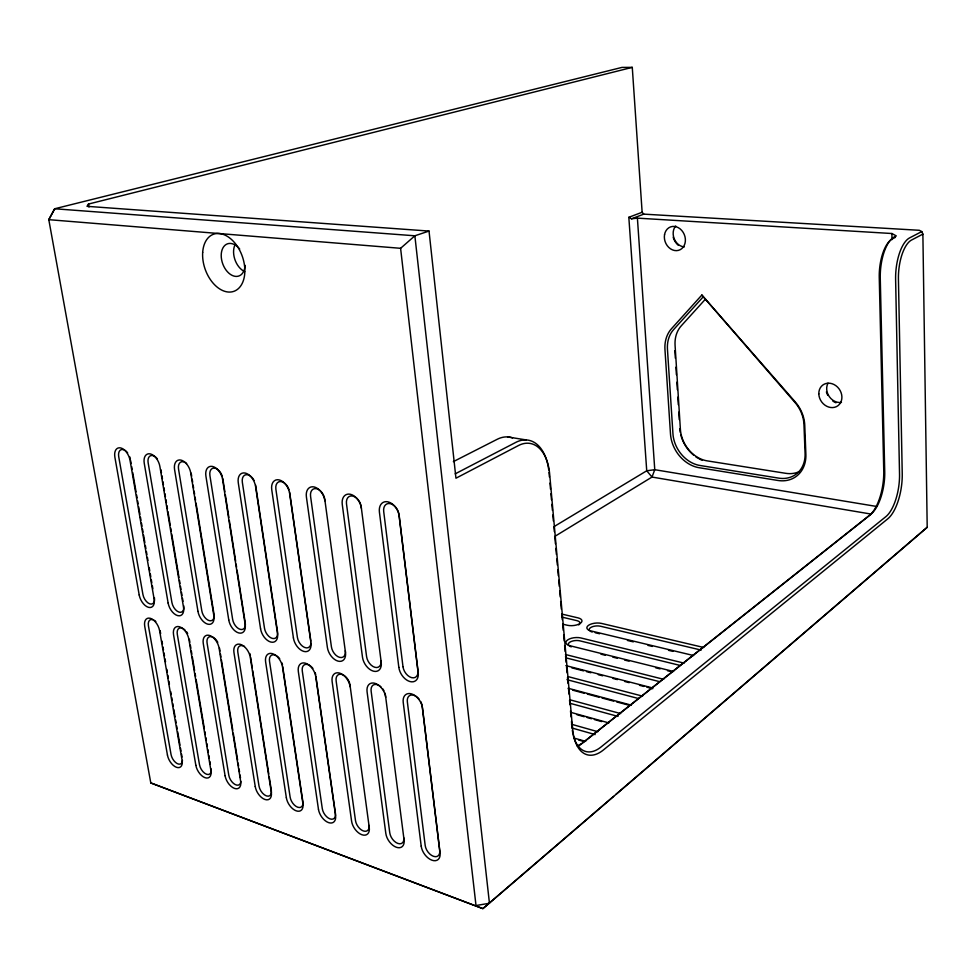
<?xml version="1.0" encoding="UTF-8"?>
<svg xmlns="http://www.w3.org/2000/svg" width="976" height="976" viewBox="0 0 976 976"><rect width="100%" height="100%" fill="white"/><g stroke="black" fill="none" stroke-linecap="round" stroke-linejoin="round"><path stroke-width="1.46" d="M643.782 214.134L642.135 212.268L632.277 67.368L88.474 204.057L86.986 206.326L429.025 231.068L455.951 478.216L518.402 445.568A46.189 27.145 -79.5 0 1 549.634 473.811L572.668 729.377A47.97 24.9 -75.7 0 0 603.4 749.971L887.782 518.817A35.99 14.677 -81.4 0 0 902.239 473.677L898.432 279.087A32.257 13.127 -84.4 0 1 911.523 240.047L922.881 234.118L921.783 231.568L919.319 230.287L643.782 214.134L631.484 218.807L628.825 217.294L646.734 470.786L652.005 477.057L871.007 514.059A33.733 14.054 -81.4 0 0 884.732 471.811L880.267 278.233A34.099 14.164 -84.5 0 1 894.284 236.973L896.322 235.936L891.905 233.52L637.401 218.136L631.484 218.807M701.842 295.045L671.488 328.729A32.196 26.193 62.3 0 0 664.961 349.542L670.5 434.052A31.72 25.278 58.5 0 0 699.109 467.711L777.97 480.473A32.855 26.877 55.1 0 0 805.883 454.328L804.761 425.28A32.989 27.23 56.3 0 0 795.172 401.844L701.842 295.045L794.928 402.405A31.086 25.681 56.3 0 1 803.956 424.475L805.078 453.474A30.964 25.352 55.1 0 1 778.775 478.142L699.926 465.467A29.89 23.839 58.5 0 1 672.94 433.734L667.45 349.237A30.341 24.705 62.3 0 1 673.611 329.607L702.94 297.131M705.477 299.095L681.248 325.85A30.134 24.632 62.3 0 0 675.075 345.37L680.394 429.379A29.695 23.778 58.4 0 0 707.246 460.879L785.79 473.323A30.756 25.278 55 0 0 799.222 471.64M922.881 234.118L927.2 527.296L482.876 908.632L150.792 782.935L48.8 219.673L400.599 248.307L414.861 235.789L429.025 231.068M613.599 796.392L482.876 908.632L150.792 782.935M615.905 794.403L927.2 527.296M871.019 514.12L583.709 742.004A44.872 23.741 -75.6 0 1 577.084 745.847M582.965 742.76L869.226 515.67A35.734 14.921 -81.4 0 0 883.756 470.883L879.254 277.599A32.025 13.335 -84.5 0 1 892.43 238.852L895.334 237.375M554.612 536.519L652.005 477.057L654.762 469.7L637.401 218.136M554.234 526.503L646.734 470.786L654.762 469.7L876.631 506.459M455.194 473.848L515.779 442.396A49.081 28.902 -79.5 0 1 547.878 464.905M921.783 231.568L909.571 237.912A34.294 13.993 -84.4 0 0 895.614 279.429L899.53 474.055A33.928 13.871 -81.4 0 1 885.879 516.633L601.021 746.994A45.213 23.522 -75.7 0 1 573.339 735.453M453.352 461.636L497.126 439.334A48.678 29.121 -79.4 0 1 512.546 437.895M628.825 217.294L642.135 212.268M632.277 67.368L621.956 67.405L54.693 208.766L48.8 219.673L54.693 208.766L414.861 235.789L489.452 903.264L476.007 905.533L400.599 248.307M507.569 436.919L526.162 439.92M561.798 614.063L578.048 617.881A9.296 4.038 -5.1 0 1 580.269 623.383A9.296 4.038 -5.1 0 1 567.324 625.262L562.945 624.213M703.708 647.478L601.484 623.408A9.394 4.124 -4.7 0 0 588.491 625.335A9.394 4.124 -4.7 0 0 590.87 630.911L693.594 655.543M562.213 617.174L576.987 620.675A7.149 3.111 -5.1 0 1 578.707 624.896M701.195 650.089L600.435 626.226A7.222 3.172 -4.7 0 0 591.7 627.007A7.222 3.172 -4.7 0 0 589.858 630.911M595.201 632.716L599.593 633.766M627.458 640.463L633.326 641.866M647.991 645.392L652.383 646.441M668.511 650.321L672.915 651.37M684.054 663.119L580.891 637.962A9.553 4.258 -5.1 0 0 567.642 639.939A9.553 4.258 -5.1 0 0 569.899 645.722L673.574 671.488M680.04 665.412L579.805 640.829A7.344 3.282 -5.1 0 0 570.923 641.622A7.344 3.282 -5.1 0 0 568.935 645.673M600.935 654.176L605.376 655.286M612.769 657.116L617.21 658.227M624.603 660.069L629.044 661.167M655.677 667.791L660.105 668.902M667.511 670.732L671.939 671.842M565.446 654.506L663.692 679.333M565.787 657.812L659.654 681.675M565.873 665.608L652.785 687.995M571.79 667.84L583.563 670.878M586.503 671.634L590.919 672.769M598.276 674.672L602.692 675.807M613.001 678.466L617.405 679.601M624.774 681.504L629.191 682.639M639.487 685.298L643.904 686.433M646.844 687.189L652.737 688.714M568.154 676.636L642.574 696.144M567.007 679.686L638.511 698.535M568.227 688.287L631.252 705.136M572.692 690.166L584.404 693.302M587.332 694.082L599.044 697.218M601.985 697.999L613.697 701.134M616.625 701.915L628.337 705.05M569.825 699.768L620.651 713.59M570.094 703.318L618.028 716.421M570.972 712.407L608.89 722.923M576.926 714.7L584.209 716.726M587.125 717.543L591.493 718.751M594.408 719.556L601.692 721.581M571.485 724.253L597.837 731.707M571.729 727.937L595.165 734.586M574.059 738.063L585.673 741.406M578.585 739.979L582.928 741.235M88.474 204.057L88.987 207.058M130.638 460.623L131.162 463.6M131.675 466.589L132.187 469.566M132.712 472.543L136.067 491.904M136.579 494.881L137.104 497.858M137.616 500.847L138.128 503.823M138.653 506.8L139.946 514.242M140.459 517.231L140.971 520.208M141.496 523.185L142.008 526.162M142.52 529.138L143.045 532.115M143.557 535.104L144.851 542.546M145.363 545.523L145.888 548.5M146.4 551.489L146.912 554.466M147.437 557.442L147.949 560.419M149.243 567.873L149.755 570.85M150.28 573.827L150.792 576.804M151.304 579.781L151.829 582.757M152.341 585.746L152.854 588.723M160.125 630.63L160.65 633.607M161.931 641.049L162.455 644.014M162.968 646.99L163.48 649.967M164.005 652.944L164.517 655.921M165.029 658.898L165.542 661.862M166.835 669.304L167.36 672.281M167.872 675.258L168.384 678.235M168.897 681.199L169.421 684.176M170.702 691.618L171.227 694.595M171.739 697.572L172.252 700.536M172.776 703.513L173.289 706.49M173.801 709.467L175.094 716.909M175.607 719.873L176.131 722.85M176.644 725.827L177.156 728.804M177.669 731.78L179.999 745.164M180.511 748.141L181.024 751.117M181.548 754.094L182.061 757.059M160.942 469.785L161.443 472.774M161.943 475.763L162.443 478.752M162.943 481.741L163.443 484.73M163.944 487.719L164.444 490.708M164.944 493.697L165.444 496.686M165.957 499.675L166.457 502.664M166.957 505.653L167.457 508.642M167.957 511.631L170.214 525.088M170.715 528.077L171.215 531.066M171.715 534.055L178.986 577.402M179.486 580.391L179.987 583.38M180.487 586.381L180.987 589.37M181.499 592.359L182 595.348M182.5 598.337L183 601.326M189.356 639.219L189.856 642.196M190.357 645.185L190.857 648.162M191.357 651.138L191.857 654.115M192.357 657.104L194.602 670.512M195.102 673.489L195.603 676.466M196.103 679.455L204.35 728.621M204.85 731.597L205.35 734.586M205.851 737.563L206.351 740.54M206.851 743.517L207.351 746.506M207.851 749.483L208.352 752.459M208.852 755.448L209.352 758.425M209.852 761.402L210.34 764.379M191.198 473.165L191.686 476.166M192.174 479.167L192.662 482.168M193.138 485.17L193.626 488.171M194.114 491.172L194.602 494.173M195.09 497.174L195.566 500.176M196.054 503.177L214.025 614.209A8.93 5.307 62.6 0 1 209.23 620.626A8.93 5.307 62.6 0 1 201.8 610.817L178.535 469.09A9.211 5.612 65.6 0 1 186.623 463.539M219.502 648.076L219.978 651.065M220.466 654.054L220.942 657.031M221.43 660.02L232.788 730.194M233.264 733.183L237.619 760.06M238.095 763.049L238.583 766.038M239.059 769.015L239.547 772.004M240.035 774.993L240.511 777.982M222.748 478.24L224.858 491.794M225.334 494.808L228.848 517.414M229.323 520.428L235.655 561.115M236.119 564.128L236.582 567.141M237.058 570.155L245.269 622.895A9.077 5.478 62.1 0 1 240.242 629.361A9.077 5.478 62.1 0 1 232.642 619.394L209.913 475.58A9.357 5.807 65.2 0 1 214.134 468.053A9.357 5.807 65.2 0 1 222.174 475.922M250.612 657.214L252.235 667.694M252.699 670.683L268.778 773.956M269.242 776.945L271.34 790.414A8.808 5.075 59 0 1 266.363 795.879A8.808 5.075 59 0 1 258.994 785.997L237.802 652.029A9.028 5.405 61.4 0 1 244.464 646.478M255.614 485.035L277.538 631.85A9.235 5.649 61.6 0 1 272.267 638.389A9.235 5.649 61.6 0 1 264.496 628.239L242.341 482.29A9.516 6.002 64.8 0 1 245.964 474.714A9.516 6.002 64.8 0 1 254.053 480.399M282.723 666.657L302.877 801.711A8.967 5.234 58.4 0 1 297.68 807.201A8.967 5.234 58.4 0 1 290.14 797.148L269.522 661.35A9.174 5.575 60.9 0 1 272.377 654.896A9.174 5.575 60.9 0 1 279.722 658.751M289.616 492.063L310.868 641.122M315.907 676.405L335.439 813.374A9.126 5.392 57.7 0 1 329.998 818.888A9.126 5.392 57.7 0 1 322.3 808.665L302.279 670.963A9.333 5.758 60.3 0 1 305.305 664.436A9.333 5.758 60.3 0 1 312.869 668.389M549.012 472.457L549.427 477.008M549.964 483.083L550.513 489.159M550.928 493.71L551.477 499.785M551.891 504.336L552.428 510.411M552.843 514.974L553.392 521.038M553.941 527.113L554.356 531.676M554.905 537.739L555.442 543.815M555.856 548.378L556.405 554.441M556.82 559.004L557.369 565.067M557.772 569.63L558.321 575.706M558.736 580.256L559.285 586.332M559.687 590.883L560.236 596.958M560.651 601.509L561.334 609.097M561.749 613.66L562.298 619.736M562.701 624.286L563.25 630.362M563.664 634.912L564.213 640.988M564.628 645.539L565.165 651.614M565.58 656.165L566.129 662.24M566.544 666.803L567.093 672.867M567.495 677.429L568.044 683.505M568.459 688.056L569.008 694.131M569.557 700.195L569.96 704.757M570.509 710.833L571.058 716.896M571.472 721.459L572.021 727.535M674.88 350.713L675.355 358.204M675.929 367.196L676.405 374.686M676.88 382.177L677.356 389.668M677.832 397.159L678.308 404.65M678.784 412.14L679.259 419.631M891.905 233.52L892.027 239.596M548.122 466.113A49.081 28.902 -79.5 0 1 548.732 469.883M841.458 402.417A12.712 10.834 54.9 0 1 829.283 396.622A12.712 10.834 54.9 0 1 828.002 383.202M835.993 402.783A14.616 12.456 54.8 0 1 832.784 401.002M827.831 395.365A14.616 12.456 54.8 0 1 826.404 391.888M678.369 245.342A14.128 11.7 68.9 0 1 673.22 237.339M702.403 460.355A31.452 25.205 58.4 0 1 698.987 458.757M697.877 458.122A31.452 25.205 58.4 0 1 695.705 456.707M693.619 455.121A31.452 25.205 58.4 0 1 680.858 435.04M680.296 432.478A31.452 25.205 58.4 0 1 679.821 428.623M684.31 246.928A12.298 10.175 68.9 0 1 674.245 238.876A12.298 10.175 68.9 0 1 675.685 225.968M581.769 743.712A47.519 25.193 -75.6 0 1 578.268 746.115M573.046 734.22A45.213 23.522 -75.7 0 1 572.339 730.292M244.683 271.596A16.934 11.139 70.5 0 1 234.984 244.842M385.715 697.291A12.59 7.979 58.9 0 0 374.93 683.31A12.59 7.979 58.9 0 0 367.074 691.789L385.825 833.455A12.31 7.454 56.3 0 0 396.317 847.253A12.31 7.454 56.3 0 0 404.076 840.007L385.471 695.388A9.675 6.137 58.8 0 0 384.934 693.082M361.413 508.362A13.03 8.662 63.2 0 0 350.25 494.246A13.03 8.662 63.2 0 0 342.259 504.397L362.486 657.202A12.664 8.101 59.6 0 0 373.344 671.146A12.664 8.101 59.6 0 0 381.226 662.411L361.218 506.873A10.004 6.661 63.2 0 0 352.641 496.028A10.004 6.661 63.2 0 0 346.492 503.823L366.586 656.592A9.723 6.234 59.6 0 0 374.93 667.316A9.723 6.234 59.6 0 0 380.994 660.593M350.152 686.811A12.359 7.723 59.6 0 0 339.611 673.086A12.359 7.723 59.6 0 0 332.121 681.504L351.592 821.17A12.09 7.222 57 0 0 361.852 834.724A12.09 7.222 57 0 0 369.257 827.502L349.994 684.981A9.504 5.941 59.6 0 0 341.905 674.44A9.504 5.941 59.6 0 0 336.134 680.906L355.484 820.548A9.284 5.563 57 0 0 363.365 830.954A9.284 5.563 57 0 0 369.062 825.403M324.886 500.786A12.81 8.357 63.8 0 0 314.004 486.926A12.81 8.357 63.8 0 0 306.403 496.955L327.375 647.417A12.444 7.845 60.3 0 0 337.964 661.106A12.444 7.845 60.3 0 0 345.48 652.456L324.788 499.334A9.833 6.429 63.8 0 0 316.419 488.695A9.833 6.429 63.8 0 0 310.575 496.394L331.413 646.82A9.553 6.039 60.3 0 0 339.563 657.348A9.553 6.039 60.3 0 0 345.345 650.687M571.35 646.82A7.344 3.282 -5.1 0 1 569.947 646.332M592.261 632.009A7.222 3.172 -4.7 0 1 590.87 631.545M419.241 699.328A9.858 6.344 58 0 0 410.92 695.071A9.858 6.344 58 0 0 407.346 701.817L425.194 845.497A9.638 5.917 55.4 0 0 433.454 856.306A9.638 5.917 55.4 0 0 439.7 850.694L422.181 706.173A9.858 6.344 58 0 0 420.656 701.5M182.463 760.402A8.394 4.648 60.6 0 1 177.217 763.586A8.394 4.648 60.6 0 1 171.044 754.521L148.425 625.787A8.601 4.917 62.8 0 1 152.768 619.65M154.293 620.346A8.601 4.917 62.8 0 1 155.818 621.529M154.415 597.654A8.662 4.99 63.4 0 1 150.048 603.949A8.662 4.99 63.4 0 1 142.923 594.469L118.73 456.731A8.93 5.258 66.2 0 1 120.963 449.741A8.93 5.258 66.2 0 1 127.636 452.852M129.808 456.927A8.93 5.258 66.2 0 1 130.381 459.135M403.796 837.835A9.455 5.734 56.3 0 1 397.83 843.423A9.455 5.734 56.3 0 1 389.766 832.821L371.136 691.179A9.675 6.137 58.8 0 1 380.908 686.86M382.568 688.666A9.675 6.137 58.8 0 1 383.946 690.788M211.097 768.856A8.528 4.782 60.1 0 1 206.546 774.249A8.528 4.782 60.1 0 1 199.482 764.696L177.303 634.266A8.735 5.075 62.4 0 1 184.989 629.996M186.428 631.606A8.735 5.075 62.4 0 1 187.648 633.534M183.744 605.803A8.796 5.136 63 0 1 179.181 612.159A8.796 5.136 63 0 1 171.91 602.521L148.145 462.807A9.065 5.429 65.9 0 1 150.536 455.731A9.065 5.429 65.9 0 1 157.404 458.915M240.865 781.361A8.662 4.929 59.6 0 1 235.204 784.558A8.662 4.929 59.6 0 1 228.787 775.188L207.083 643.013A8.882 5.234 61.9 0 1 210.328 636.572A8.882 5.234 61.9 0 1 217.782 642.318M315.15 672.659A9.333 5.758 60.3 0 1 315.687 674.904M310.954 643.257A9.394 5.844 61 0 1 304.463 647.393A9.394 5.844 61 0 1 297.399 637.377L275.879 489.22A9.675 6.21 64.3 0 1 280.551 481.51A9.675 6.21 64.3 0 1 289.042 489.671M249.832 653.542A9.028 5.405 61.4 0 1 250.368 655.726M281.954 662.948A9.174 5.575 60.9 0 1 282.503 665.156M245.086 265.326A17.068 11.139 70.4 0 1 230.385 274.366A17.068 11.139 70.4 0 1 222.186 249.563A17.068 11.139 70.4 0 1 239.706 249.026M139.202 594.982L114.887 457.219A11.627 6.832 66.2 0 1 120.56 447.899A11.627 6.832 66.2 0 1 130.04 460.367L154.135 599.142A11.273 6.478 63.4 0 1 148.462 607.328A11.273 6.478 63.4 0 1 139.202 594.982M167.445 755.07L144.729 626.311A11.2 6.393 62.8 0 1 150.389 618.333A11.2 6.393 62.8 0 1 159.6 630.691L182.109 760.328A10.931 6.039 60.6 0 1 176.461 767.295A10.931 6.039 60.6 0 1 167.445 755.07M168.128 603.046L144.253 463.319A11.797 7.064 65.9 0 1 150.206 453.877A11.797 7.064 65.9 0 1 159.905 466.565L183.525 607.34A11.444 6.686 63 0 1 177.595 615.6A11.444 6.686 63 0 1 168.128 603.046M195.834 765.257L173.557 634.803A11.37 6.588 62.4 0 1 179.474 626.751A11.37 6.588 62.4 0 1 188.893 639.317L210.938 770.674A11.102 6.222 60.1 0 1 205.033 777.689A11.102 6.222 60.1 0 1 195.834 765.257M197.969 611.366L174.582 469.602A11.993 7.296 65.6 0 1 180.828 460.062A11.993 7.296 65.6 0 1 190.747 472.957L213.866 615.795A11.627 6.893 62.6 0 1 207.644 624.128A11.627 6.893 62.6 0 1 197.969 611.366M225.09 775.761L203.276 643.55A11.553 6.795 62 0 1 209.486 635.437A11.553 6.795 62 0 1 219.112 648.223L240.657 781.349A11.285 6.405 59.6 0 1 234.484 788.401A11.285 6.405 59.6 0 1 225.09 775.761M228.762 619.943L205.912 476.105A12.176 7.54 65.2 0 1 212.463 466.443A12.176 7.54 65.2 0 1 222.613 479.57L245.171 624.518A11.822 7.113 62.1 0 1 238.656 632.924A11.822 7.113 62.1 0 1 228.762 619.943M255.248 786.583L233.959 652.59A11.749 7.015 61.4 0 1 240.462 644.392A11.749 7.015 61.4 0 1 250.295 657.397L271.304 792.341A11.468 6.6 59 0 1 264.85 799.442A11.468 6.6 59 0 1 255.248 786.583M260.568 628.8L238.278 482.815A12.383 7.796 64.8 0 1 245.171 473.043A12.383 7.796 64.8 0 1 255.553 486.402L277.513 633.522A12.017 7.344 61.6 0 1 270.681 642.013A12.017 7.344 61.6 0 1 260.568 628.8M286.358 797.746L265.618 661.911A11.944 7.247 60.9 0 1 272.438 653.652A11.944 7.247 60.9 0 1 282.491 666.889L302.926 803.699A11.663 6.795 58.4 0 1 296.167 810.824A11.663 6.795 58.4 0 1 286.358 797.746M293.422 637.95L271.755 489.769A12.59 8.076 64.3 0 1 278.99 479.863A12.59 8.076 64.3 0 1 289.628 493.478L310.929 642.83A12.224 7.588 61 0 1 303.768 651.407A12.224 7.588 61 0 1 293.422 637.95M318.457 809.275L298.327 671.549A12.151 7.479 60.3 0 1 305.476 663.204A12.151 7.479 60.3 0 1 315.76 676.685L335.549 815.411A11.871 7.003 57.7 0 1 328.485 822.585A11.871 7.003 57.7 0 1 318.457 809.275M402.99 666.706L383.702 511.522A10.187 6.905 62.5 0 1 390.168 503.628A10.187 6.905 62.5 0 1 398.964 514.669L417.899 670.841A9.906 6.454 58.8 0 1 411.53 677.625A9.906 6.454 58.8 0 1 402.99 666.706M398.83 667.316L379.408 512.095A13.261 8.967 62.5 0 1 387.814 501.823A13.261 8.967 62.5 0 1 399.257 516.219L418.228 672.72A12.895 8.381 58.8 0 1 409.944 681.541A12.895 8.381 58.8 0 1 398.83 667.316M421.205 846.155L403.222 702.439A12.822 8.247 58 0 1 411.469 693.875A12.822 8.247 58 0 1 422.51 708.125L440.066 852.926A12.554 7.686 55.5 0 1 431.953 860.21A12.554 7.686 55.5 0 1 421.205 846.155M818.815 393.877A12.822 10.882 55 0 0 836.432 406.638A12.822 10.882 55 0 0 835.834 385.642A12.822 10.882 55 0 0 818.815 393.877M664.546 234.643A12.383 10.211 68.8 0 0 678.259 250.417A12.383 10.211 68.8 0 0 681.797 230.507A12.383 10.211 68.8 0 0 664.546 234.643M202.679 252.418A30.305 19.654 70.4 0 0 232.691 291.69A30.305 19.654 70.4 0 0 235.838 244.232A30.305 19.654 70.4 0 0 202.679 252.418"/></g></svg>
